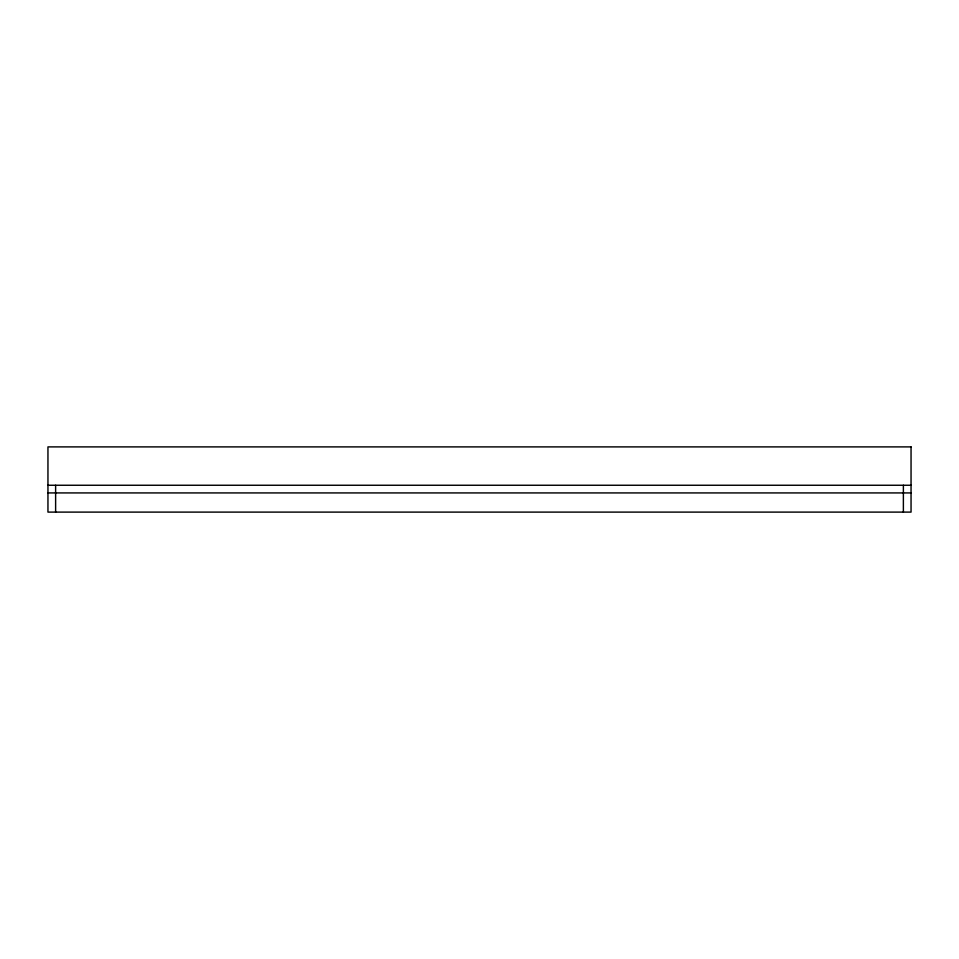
<?xml version="1.0" encoding="UTF-8"?>
<svg xmlns="http://www.w3.org/2000/svg" width="959" height="959" viewBox="0 0 959 959"><rect width="100%" height="100%" fill="white"/><g stroke="black" fill="none" stroke-linecap="round" stroke-linejoin="round"><path stroke-width="1.44" d="M47.95 485.254L911.05 485.254M47.95 492.926L911.05 492.926M903.378 485.254L903.378 512.106M55.622 485.254L55.622 512.106M911.05 446.894L47.95 446.894L47.95 512.106L911.05 512.106L911.05 446.894"/></g></svg>
